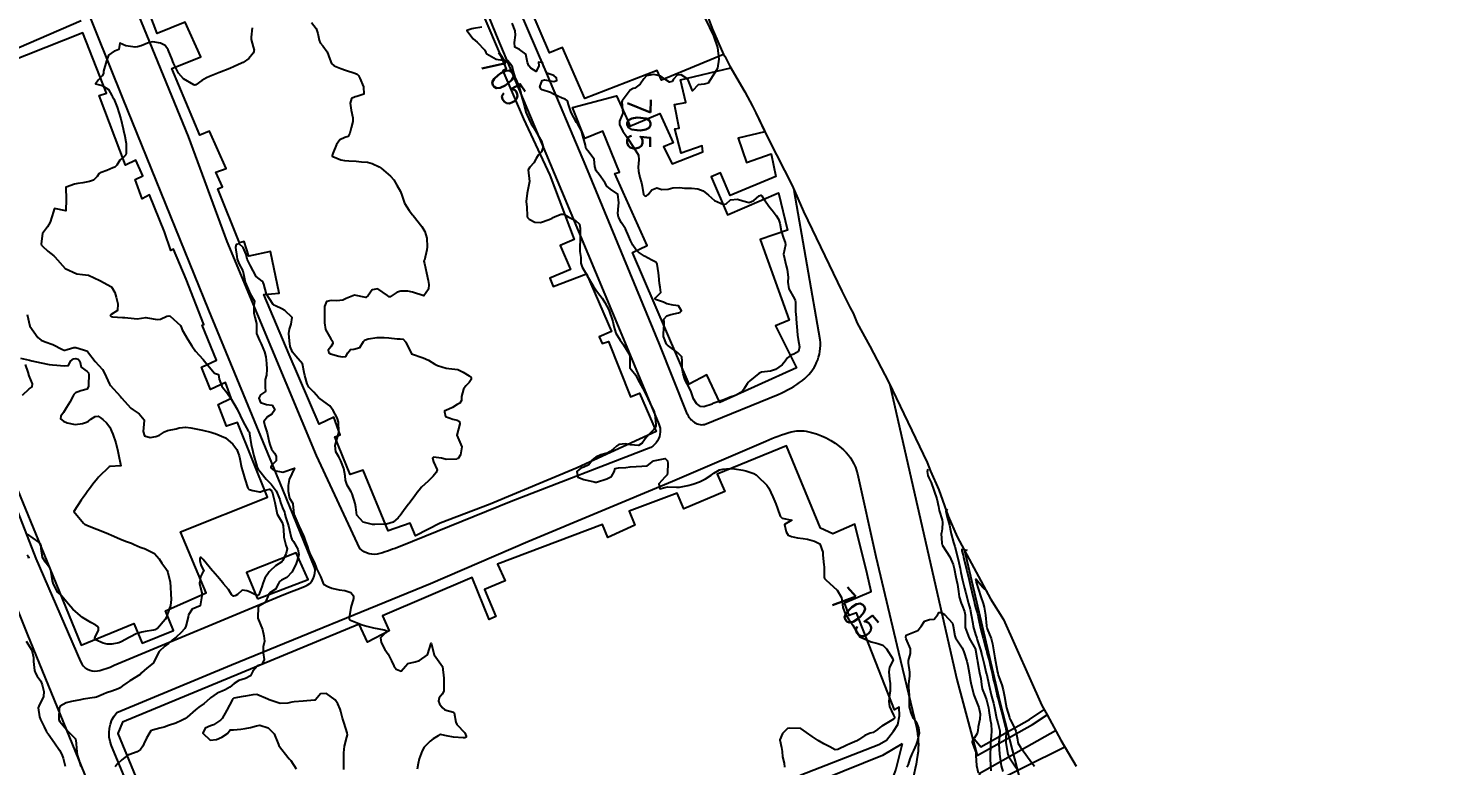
# Model space of a CAD drawing. Header units: metres. Extents: x 298520 to 308411, y 7433745 to 7450750.
# Drawn here: x 307582.1 to 307824.2, y 7434741.6 to 7434869.1 of the extents above; entities that cross this region are included whole.
import ezdxf
from ezdxf.enums import TextEntityAlignment as Align

# ---------------------------------------------------------------- set-up
doc = ezdxf.new("R2010")
doc.units = ezdxf.units.M
doc.header["$LTSCALE"] = 10
for name, color, linetype in [('Area', 45, 'Continuous'), ('Cotas', 45, 'Continuous'), ('Curvas de Nivel 1m', 11, 'Continuous'), ('Curvas de Nivel 5m', 15, 'Continuous'), ('Edificações', 30, 'Continuous'), ('Hidrografia', 140, 'Continuous'), ('Pontes e viadutos', 190, 'Continuous'), ('Vias Primárias', 230, 'Continuous')]:
    doc.layers.add(name, color=color, linetype=linetype)
doc.styles.add('Style-STANDARD', font='STANDARD.shx')

msp = doc.modelspace()

# ---------------------------------------------------------------- linework, layer by layer
at = {"layer": 'Area'}
msp.add_polyline3d([(307698.74, 7434873.23, 708.23), (307700.32, 7434869.04, 707.98), (307702.26, 7434864.53, 705.27), (307702.5, 7434864.26, 705.25), (307703.38, 7434862.54, 708.09), (307705.95, 7434858.1, 708.04), (307707.3, 7434855.64, 708.08), (307707.86, 7434854.47, 707.98), (307710.09, 7434849.82, 704.97), (307714.13, 7434841.89, 708.64), (307716.09, 7434837.4, 708.45), (307722.73, 7434823.65, 704.6), (307724.13, 7434820.74, 704.68), (307724.69, 7434819.82, 704.62), (307725.39, 7434818.13, 704.69), (307727.54, 7434814.12, 704.8), (307730.75, 7434807.98, 704.62), (307737.48, 7434794.04, 704.73), (307738.05, 7434792.53, 704.63), (307739.48, 7434789.32, 704.73), (307741.06, 7434784.73, 704.64), (307742.66, 7434781.2, 704.75), (307748.4, 7434770.43, 703.04), (307750.63, 7434766.9, 702.02), (307757.28, 7434752.03, 700.55), (307758.19, 7434750.38, 706.63), (307760.54, 7434746.01, 706.32), (307763.22, 7434741.51, 706.5)], dxfattribs=at)
at = {"layer": 'Curvas de Nivel 1m', "flags": 128}
for points, elevation in [([(307631.08, 7434870.09), (307631.89, 7434869.04), (307632.21, 7434868.19), (307632.41, 7434867.03), (307632.6, 7434866.59), (307633.03, 7434866.07), (307633.81, 7434865.01), (307634.24, 7434863.77), (307634.53, 7434863), (307634.99, 7434862.57), (307636.15, 7434862.15), (307636.98, 7434861.85), (307638.6, 7434861.33), (307638.98, 7434861.16), (307639.19, 7434860.95), (307639.46, 7434860.45), (307640.07, 7434858.94), (307640.15, 7434857.72), (307638.93, 7434857.3), (307638.62, 7434857.26), (307637.99, 7434856.96), (307637.75, 7434856.12), (307637.96, 7434854.96), (307638.21, 7434853.63), (307638.23, 7434852.96), (307637.94, 7434851.88), (307637.7, 7434850.96), (307637.41, 7434850.4), (307636.84, 7434850.23), (307635.99, 7434849.83), (307635.39, 7434848.99), (307634.81, 7434847.44), (307634.69, 7434847.12), (307634.68, 7434847), (307634.8, 7434846.9), (307636.19, 7434846.37), (307636.8, 7434846.25), (307637.57, 7434846.19), (307638.79, 7434846.1), (307639.72, 7434846.01), (307640.79, 7434845.96), (307641.57, 7434845.7), (307642.79, 7434845.11), (307643.11, 7434844.9), (307644.76, 7434843.55), (307645.3, 7434842.87), (307645.83, 7434841.95), (307646.48, 7434840.85), (307646.72, 7434840.25), (307647.18, 7434838.85), (307647.96, 7434837.56), (307648.57, 7434836.83), (307648.68, 7434836.7), (307650.14, 7434834.82), (307650.65, 7434833.97), (307651.03, 7434832.8), (307651.09, 7434831.28), (307651.04, 7434830.8), (307650.6, 7434829.02), (307650.53, 7434828.88), (307650.51, 7434828.81), (307650.59, 7434828.43), (307650.99, 7434826.8), (307651.24, 7434825.49), (307651.36, 7434824.8), (307651.32, 7434824.01), (307650.51, 7434822.81), (307648.52, 7434823.48), (307647.72, 7434823.64), (307646.53, 7434823.67), (307645.91, 7434823.48), (307645.05, 7434822.87), (307644.71, 7434822.68), (307644.51, 7434822.69), (307644.22, 7434822.88), (307642.53, 7434824.07), (307641.55, 7434823.89), (307640.87, 7434822.92), (307640.51, 7434822.53), (307638.51, 7434822.95), (307637.11, 7434822.36), (307636.5, 7434822.07), (307635.5, 7434821.98), (307634.5, 7434822.01), (307633.68, 7434821.83), (307633.35, 7434821.01), (307633.34, 7434820.15), (307633.33, 7434819.01), (307633.32, 7434818.15), (307633.54, 7434817.01), (307634.43, 7434815.41), (307634.61, 7434815.19), (307634.75, 7434815), (307634.81, 7434814.6), (307634.41, 7434814), (307633.98, 7434813.42), (307634.07, 7434813), (307634.39, 7434812.82), (307635.84, 7434812.43), (307636.39, 7434812.3), (307637.02, 7434812.33), (307637.4, 7434812.96), (307637.81, 7434813.55), (307638.4, 7434813.6), (307639.44, 7434813.9), (307640.1, 7434814.93), (307640.24, 7434815.11), (307640.43, 7434815.22), (307640.89, 7434815.39), (307642.43, 7434815.65), (307643.67, 7434815.65), (307644.43, 7434815.55), (307645.91, 7434815.39), (307646.43, 7434815.39), (307646.91, 7434815.34), (307647.42, 7434814.85), (307648.39, 7434812.83), (307650.39, 7434812.1), (307651.29, 7434811.7), (307652.38, 7434811.02), (307652.85, 7434810.78), (307654.37, 7434810.34), (307654.83, 7434810.3), (307656.37, 7434810.09), (307657.28, 7434809.64), (307658.36, 7434809.02), (307658.69, 7434808.71), (307658.69, 7434808.36), (307658.34, 7434807.87), (307657.78, 7434807.27), (307657.37, 7434806.72), (307657.01, 7434805.43), (307656.99, 7434804.73), (307656.74, 7434804.29), (307656.29, 7434804.03), (307655.48, 7434803.55), (307654.28, 7434803.04), (307654.1, 7434802.94), (307654.07, 7434802.76), (307654.27, 7434802), (307655.49, 7434801.52), (307656.26, 7434801.35), (307656.66, 7434801.14), (307656.7, 7434800.73), (307656.23, 7434798.74), (307657.07, 7434796.73), (307656.82, 7434795.36), (307656.43, 7434794.74), (307656.28, 7434794.63), (307656.18, 7434794.61), (307654.36, 7434794.57), (307654.18, 7434794.59), (307653.55, 7434794.77), (307652.18, 7434794.95), (307651.99, 7434794.78), (307652.17, 7434794.14), (307652.82, 7434792.77), (307652.65, 7434792.27), (307652.14, 7434791.69), (307651.26, 7434790.79), (307650.12, 7434789.74), (307649.69, 7434789.25), (307649.38, 7434788.82), (307648.84, 7434788.09), (307648.09, 7434787.12), (307647.96, 7434786.96), (307647.87, 7434786.83), (307647.29, 7434786.05), (307646.39, 7434784.86), (307646.25, 7434784.67), (307646.06, 7434784.43), (307645.19, 7434783.73), (307644.04, 7434783.39), (307643.59, 7434783.34), (307642.04, 7434783.28), (307641.65, 7434783.29), (307640.04, 7434783.72), (307638.9, 7434784.94), (307638.73, 7434786.29), (307638.65, 7434786.94), (307638.11, 7434788.6), (307637.93, 7434788.95), (307637.24, 7434790.08), (307636.98, 7434790.97), (307636.9, 7434791.73), (307636.66, 7434792.97), (307636.17, 7434794.34), (307635.83, 7434794.98), (307635.32, 7434795.86), (307635.16, 7434796.99), (307635.43, 7434797.78), (307635.75, 7434798.98), (307635.82, 7434799.4), (307635.77, 7434800.98), (307635.51, 7434801.74), (307634.86, 7434802.99), (307634.29, 7434803.82), (307632.61, 7434805.02), (307632.31, 7434805.28), (307631.48, 7434806.2), (307630.64, 7434807.05), (307630.33, 7434807.64), (307629.93, 7434809.05), (307629.85, 7434809.57), (307629.53, 7434811.06), (307628.39, 7434812.41), (307627.8, 7434813.08), (307627.4, 7434814.08), (307627.27, 7434815.08), (307627.18, 7434816.33), (307627.27, 7434817.08), (307627.6, 7434817.93), (307627.75, 7434819.08), (307626.48, 7434820.29), (307625.97, 7434820.58), (307624.85, 7434821.11), (307624.6, 7434821.23), (307624.49, 7434821.31), (307623.31, 7434823.13), (307622.84, 7434824.84), (307622.75, 7434825.14), (307622.55, 7434825.39), (307621.56, 7434826.16), (307621, 7434827.16), (307620.58, 7434828.04), (307619.99, 7434829.18), (307619.8, 7434829.98), (307619.28, 7434831.18), (307618.62, 7434831.84), (307618.08, 7434831.73), (307617.99, 7434831.2), (307618.18, 7434829.61), (307618.25, 7434829.19), (307618.58, 7434828.33), (307619.25, 7434827.18), (307619.39, 7434826.35), (307619.64, 7434825.18), (307620.51, 7434823.17), (307621.24, 7434821.9), (307621.15, 7434821.16), (307621.15, 7434819.83), (307621.3, 7434819.16), (307621.58, 7434818.03), (307621.62, 7434817.15), (307621.62, 7434816.34), (307622.11, 7434815.14), (307622.41, 7434814.56), (307622.97, 7434813.13), (307623.2, 7434812.31), (307623.3, 7434811.13), (307623.36, 7434810.13), (307623.31, 7434809.13), (307623.1, 7434808.37), (307623.12, 7434807.13), (307623.17, 7434806.27), (307622.31, 7434805.74), (307622.02, 7434805.14), (307622.29, 7434804.38), (307623.35, 7434804.07), (307624.29, 7434803.95), (307624.77, 7434803.11), (307624.27, 7434802.37), (307623.49, 7434801.9), (307622.87, 7434801.13), (307623.01, 7434800.37), (307623.46, 7434799.13), (307623.8, 7434797.53), (307623.87, 7434797.12), (307624.19, 7434796.31), (307624.73, 7434795.65), (307624.97, 7434795.11), (307624.99, 7434794.29), (307624.16, 7434793.5), (307624.07, 7434793.2), (307624.09, 7434793.12), (307624.15, 7434793.02), (307624.65, 7434792.62), (307626.15, 7434792.37), (307628.15, 7434793.07), (307627.22, 7434791.08), (307627.08, 7434790.05), (307627.06, 7434789.09), (307627.29, 7434787.88), (307627.82, 7434787.07), (307627.89, 7434786.88), (307628.06, 7434785.07), (307628.9, 7434783.06), (307629.72, 7434781.35), (307629.83, 7434781.05), (307630.01, 7434780.52), (307630.41, 7434779.45), (307630.51, 7434779.04), (307630.88, 7434778.14), (307631.46, 7434777.03), (307631.6, 7434776.67), (307631.95, 7434775.72), (307632.33, 7434775.02), (307632.64, 7434774.31), (307633.19, 7434773.01), (307633.91, 7434772.56), (307634.61, 7434772.29), (307635.9, 7434771.99), (307636.84, 7434771.9), (307637.9, 7434771.54), (307638.34, 7434770.95), (307638.33, 7434770.51), (307637.87, 7434768.95), (307637.61, 7434767.19), (307637.6, 7434766.95), (307637.69, 7434766.8), (307637.84, 7434766.74), (307638.15, 7434766.64), (307639.83, 7434765.97), (307640.66, 7434765.74), (307641.83, 7434765.47), (307643.64, 7434765.07), (307643.82, 7434765.03), (307644.22, 7434764.88), (307644.08, 7434764.62), (307643.82, 7434764.52), (307643.01, 7434763.69), (307643.12, 7434762.89), (307643.78, 7434761.68), (307644.34, 7434760.87), (307644.91, 7434759.72), (307645.32, 7434758.86), (307645.74, 7434758.28), (307646.61, 7434757.97), (307647.36, 7434758.84), (307647.76, 7434759.26), (307649, 7434759.58), (307649.76, 7434759.81), (307651.11, 7434760.79), (307651.79, 7434762.78), (307652.27, 7434760.78), (307653.75, 7434758.76), (307653.93, 7434756.76), (307653.95, 7434756.53), (307653.96, 7434754.76), (307653.93, 7434754.52), (307653.69, 7434753.96), (307653.13, 7434753.32), (307653.01, 7434752.77), (307653.22, 7434752.32), (307653.66, 7434751.65), (307654.15, 7434751.25), (307655.65, 7434750.85), (307655.7, 7434750.79), (307655.72, 7434750.74), (307656.01, 7434749.11), (307656.22, 7434748.73), (307657.61, 7434747.31), (307657.83, 7434746.71), (307657.79, 7434746.52), (307657.6, 7434746.43), (307657.32, 7434746.44), (307655.6, 7434746.57), (307654.41, 7434746.75), (307653.61, 7434746.97), (307653.39, 7434746.98), (307652.99, 7434746.77), (307652.12, 7434746.25), (307651.59, 7434745.85), (307650.58, 7434744.79), (307650.19, 7434744.18), (307649.72, 7434742.81), (307649.54, 7434741.99), (307649.35, 7434740.99)], 706), ([(307620.86, 7434869.17), (307620.68, 7434867.54), (307620.7, 7434867.17), (307621.03, 7434865.87), (307621.18, 7434865.32), (307621.16, 7434865.17), (307621.13, 7434865.06), (307621.02, 7434864.78), (307620.29, 7434863.89), (307619.28, 7434863.19), (307619.09, 7434863.09), (307618.99, 7434863.05), (307617.72, 7434862.47), (307616.98, 7434862.15), (307615.18, 7434861.44), (307614.97, 7434861.36), (307614.89, 7434861.33), (307614.65, 7434861.24), (307613.45, 7434860.77), (307612.96, 7434860.53), (307612.17, 7434860.06), (307611.12, 7434859.29), (307610.94, 7434859.24), (307610.77, 7434859.29), (307608.96, 7434860.36), (307608.12, 7434861.32), (307607.24, 7434863.08), (307607.14, 7434863.33), (307607, 7434863.69), (307606.31, 7434865.34), (307605.8, 7434866.12), (307605.03, 7434866.53), (307603.67, 7434866.74), (307603.04, 7434866.63), (307601.66, 7434866.03), (307601.03, 7434865.87), (307600.63, 7434865.81), (307599.03, 7434866.08), (307597.96, 7434866.52), (307597.79, 7434865.44), (307597.26, 7434865.21), (307597.02, 7434865.14), (307596.05, 7434864.42), (307595.67, 7434863.47), (307595.19, 7434861.7), (307595.17, 7434861.48), (307595.17, 7434861.28), (307594.96, 7434860.84), (307594.27, 7434860.17), (307593.76, 7434859.49), (307594.69, 7434859.23), (307594.94, 7434859.18), (307596, 7434858.53), (307596.59, 7434857.45), (307596.7, 7434857.24), (307596.92, 7434856.87), (307597.53, 7434855.44), (307597.82, 7434854.51), (307598.13, 7434853.44), (307598.57, 7434851.72), (307598.62, 7434851.43), (307598.84, 7434850.41), (307599.04, 7434849.43), (307599.07, 7434849.18), (307599.09, 7434847.43), (307599.03, 7434847.2), (307598.8, 7434846.99), (307597.97, 7434846.26), (307597.47, 7434845.44), (307597.13, 7434845.09), (307596.78, 7434844.94), (307595.71, 7434844.53), (307594.76, 7434844.15), (307594.34, 7434843.9), (307594.04, 7434843.49), (307593.43, 7434842.81), (307592.74, 7434842.59), (307591.61, 7434842.38), (307590.74, 7434842.24), (307590.15, 7434842.13), (307588.73, 7434841.64), (307588.68, 7434841.61), (307588.65, 7434841.55), (307588.71, 7434839.55), (307588.68, 7434837.55), (307586.69, 7434837.96), (307586.58, 7434837.67), (307586.56, 7434837.57), (307586.51, 7434837.4), (307585.93, 7434835.58), (307585.47, 7434834.77), (307584.63, 7434833.6), (307584.4, 7434831.82), (307584.46, 7434831.6), (307584.61, 7434831.41), (307585.57, 7434830.56), (307586.59, 7434829.73), (307586.77, 7434829.57), (307588.56, 7434827.55), (307590.55, 7434826.63), (307591.54, 7434826.51), (307592.55, 7434826.38), (307594.54, 7434825.48), (307596.53, 7434824.39), (307597.14, 7434823.44), (307597.36, 7434822.59), (307597.61, 7434821.44), (307597.6, 7434820.32), (307596.47, 7434819.63), (307596.34, 7434819.45), (307596.47, 7434819.28), (307596.71, 7434819.21), (307598.47, 7434819.08), (307598.82, 7434819.07), (307600.47, 7434818.91), (307600.99, 7434818.88), (307602.47, 7434819.07), (307602.78, 7434819.06), (307604.46, 7434818.74), (307604.99, 7434818.83), (307606.11, 7434819.34), (307606.47, 7434819.38), (307606.7, 7434819.33), (307608.45, 7434817.69), (307608.62, 7434817.31), (307608.77, 7434816.97), (307609.71, 7434815.3), (307610.41, 7434814.2), (307611.08, 7434813.28), (307611.69, 7434812.58), (307612.38, 7434811.81), (307612.85, 7434811.26), (307614.36, 7434809.47), (307614.51, 7434809.39), (307615.01, 7434809.23), (307615.15, 7434808.42), (307615.61, 7434807.22), (307615.91, 7434806.81), (307616.31, 7434806.33), (307617.08, 7434805.2), (307618.27, 7434803.23), (307618.3, 7434803.19), (307618.31, 7434803.15), (307619.26, 7434801.18), (307620.24, 7434799.41), (307620.33, 7434799.26), (307620.37, 7434799.17), (307620.4, 7434799), (307620.68, 7434797.16), (307620.94, 7434795.91), (307621.13, 7434795.16), (307621.53, 7434793.78), (307621.72, 7434793.15), (307621.87, 7434792.87), (307622.15, 7434792.53), (307623.29, 7434791.13), (307624.12, 7434790.28), (307625.01, 7434789.11), (307625.6, 7434787.6), (307625.73, 7434787.1), (307626.07, 7434786.17), (307626.42, 7434785.45), (307626.51, 7434785.09), (307626.66, 7434784.48), (307627.11, 7434783.08), (307627.29, 7434782.34), (307627.58, 7434781.08), (307627.72, 7434780.78), (307628.01, 7434780.38), (307628.75, 7434779.06), (307628.9, 7434778.14), (307628.62, 7434777.06), (307628.45, 7434776.58), (307627.95, 7434775.49), (307627.69, 7434775.07), (307626.84, 7434774.17), (307625.92, 7434773.67), (307625.57, 7434773.45), (307625.37, 7434773.11), (307624.88, 7434772.13), (307623.9, 7434771.48), (307623.72, 7434771.3), (307623.66, 7434771.12), (307623.13, 7434769.88), (307621.87, 7434769.14), (307621.84, 7434767.14), (307622.61, 7434765.13), (307622.88, 7434764.05), (307622.95, 7434763.13), (307622.77, 7434762.15), (307622.72, 7434761.13), (307622.93, 7434759.96), (307622.5, 7434759.13), (307621.95, 7434758.94), (307621.75, 7434758.87), (307620.94, 7434757.94), (307620.55, 7434757.16), (307619.72, 7434756.66), (307618.57, 7434756.33), (307617.71, 7434755.81), (307616.96, 7434755.2), (307616.19, 7434754.71), (307615.69, 7434754.48), (307614.8, 7434754.12), (307613.67, 7434753.36), (307613.61, 7434753.3), (307613.55, 7434753.24), (307612.56, 7434752.35), (307611.66, 7434751.74), (307611.04, 7434751.27), (307609.64, 7434749.98), (307609.24, 7434749.69), (307608.43, 7434749.3), (307607.87, 7434749.07), (307607.63, 7434748.99), (307606.41, 7434748.54), (307605.62, 7434748.26), (307604.89, 7434748.07), (307603.61, 7434747.77), (307603.36, 7434747.61), (307603.18, 7434747.36), (307602.61, 7434746.35), (307602.14, 7434745.37), (307601.96, 7434745), (307601.57, 7434744.42), (307600.96, 7434744), (307599.55, 7434743.5), (307599.49, 7434743.48), (307599.38, 7434743.41), (307598.34, 7434742.63), (307597.54, 7434741.89), (307597.15, 7434741.44)], 707), ([(307581.95, 7434819.63), (307582.44, 7434817.62), (307583.8, 7434815.61), (307584.42, 7434815.15), (307585.09, 7434814.91), (307586.41, 7434814.45), (307588.06, 7434813.55), (307588.39, 7434813.43), (307588.51, 7434813.44), (307588.86, 7434813.55), (307590.04, 7434813.89), (307590.4, 7434813.88), (307591.73, 7434813.51), (307592.23, 7434813.34), (307592.39, 7434813.22), (307593.74, 7434811.49), (307594.37, 7434810.78), (307595.01, 7434810.12), (307595.34, 7434809.47), (307596.2, 7434807.58), (307596.26, 7434807.45), (307596.28, 7434807.41), (307596.32, 7434807.37), (307598.08, 7434805.43), (307598.3, 7434805.18), (307599.9, 7434803.41), (307600.27, 7434803.11), (307601.32, 7434802.45), (307602.18, 7434801.38), (307602.19, 7434801.31), (307602.04, 7434799.38), (307602.22, 7434798.64), (307603.23, 7434798.36), (307604.22, 7434798.5), (307604.83, 7434798.74), (307605.68, 7434799.34), (307606.24, 7434799.55), (307607.72, 7434799.84), (307608.24, 7434799.99), (307609.39, 7434800.15), (307610.24, 7434800.03), (307610.85, 7434799.89), (307612.24, 7434799.59), (307613.68, 7434799.25), (307614.23, 7434799.09), (307614.43, 7434799.04), (307616.22, 7434798.27), (307617.52, 7434797.2), (307618.19, 7434796.25), (307618.58, 7434795.19), (307618.71, 7434794.65), (307619.03, 7434793.18), (307619.33, 7434791.99), (307619.56, 7434791.18), (307620.12, 7434789.61), (307620.31, 7434789.37), (307620.98, 7434789.16), (307622.11, 7434788.97), (307622.27, 7434788.98), (307622.7, 7434789.13), (307623.84, 7434789.4), (307624.11, 7434789.25), (307624.21, 7434789.12), (307624.29, 7434788.94), (307624.77, 7434787.11), (307624.93, 7434786.25), (307625.19, 7434785.11), (307626.04, 7434783.65), (307626.23, 7434783.1), (307626.31, 7434781.39), (307626.32, 7434781.1), (307626.64, 7434779.73), (307626.87, 7434779.09), (307626.72, 7434778.35), (307626.15, 7434777.1), (307625.96, 7434776.86), (307624.89, 7434776.17), (307623.94, 7434775.29), (307623.86, 7434775.2), (307623.79, 7434775.12), (307623.01, 7434774.05), (307622.71, 7434773.13), (307622.51, 7434772.54), (307622, 7434771.14), (307621.96, 7434771.07), (307621.89, 7434771.03), (307621.77, 7434771.02), (307621.4, 7434771.15), (307620.39, 7434771.66), (307619.9, 7434771.85), (307619.14, 7434771.93), (307618.29, 7434771.19), (307618.05, 7434771.03), (307617.89, 7434770.98), (307617.63, 7434770.93), (307617.28, 7434771.2), (307616.75, 7434772.06), (307615.91, 7434773.05), (307615.75, 7434773.22), (307614.86, 7434774.3), (307614.07, 7434775.24), (307613.94, 7434775.38), (307612.38, 7434777.26), (307611.97, 7434777.64), (307611.82, 7434777.41), (307611.78, 7434777.26), (307611.79, 7434777.09), (307611.95, 7434776.32), (307612.52, 7434775.25), (307612.24, 7434774.96), (307611.93, 7434774.26), (307611.8, 7434773.37), (307611.77, 7434773.26), (307611.73, 7434773.08), (307611.9, 7434772.37), (307612.18, 7434771.26), (307612.17, 7434770.98), (307611.87, 7434769.26), (307610.46, 7434768.69), (307609.85, 7434767.7), (307609.79, 7434767.35), (307609.78, 7434767.29), (307609.41, 7434765.71), (307609.21, 7434765.3), (307608.54, 7434764.58), (307607.8, 7434763.9), (307607.47, 7434763.65), (307607.01, 7434763.32), (307606.37, 7434762.74), (307605.78, 7434762.28), (307604.78, 7434761.34), (307603.75, 7434759.36), (307602.63, 7434758.48), (307601.73, 7434757.65), (307601.61, 7434757.49), (307601.5, 7434757.38), (307599.71, 7434756.26), (307599.18, 7434755.95), (307598.43, 7434755.42), (307598.03, 7434755.09), (307597.69, 7434754.88), (307596.61, 7434754.52), (307595.68, 7434754.2), (307595.17, 7434753.97), (307593.93, 7434753.48), (307593.67, 7434753.41), (307593.59, 7434753.4), (307591.67, 7434753.12), (307591.18, 7434753.02), (307589.66, 7434752.71), (307588.72, 7434752.48), (307587.66, 7434751.89), (307587.54, 7434751.66), (307587.52, 7434751.55), (307587.42, 7434749.77), (307587.46, 7434749.55), (307587.63, 7434749.27), (307589.08, 7434747.54), (307589.6, 7434747.03), (307590.3, 7434746.23), (307590.45, 7434745.52), (307590.47, 7434744.61), (307590.63, 7434743.51), (307590.84, 7434742.8), (307591.27, 7434741.5)], 708), ([(307580.81, 7434812.08), (307582.37, 7434811.7), (307582.77, 7434811.62), (307584.37, 7434811.27), (307585.76, 7434810.98), (307586.37, 7434810.89), (307587.08, 7434810.85), (307588.36, 7434810.72), (307589.13, 7434810.78), (307589.48, 7434811.54), (307589.98, 7434811.93), (307590.38, 7434812), (307590.76, 7434811.91), (307591.08, 7434811.52), (307591.33, 7434810.49), (307592.36, 7434809.76), (307592.57, 7434809.5), (307592.64, 7434809.2), (307592.59, 7434807.5), (307592.58, 7434807.24), (307592.32, 7434806.72), (307591.24, 7434806.44), (307590.31, 7434806.09), (307590.06, 7434805.78), (307589.93, 7434805.53), (307589.34, 7434804.48), (307588.77, 7434803.55), (307588.59, 7434803.22), (307588.26, 7434802.65), (307587.79, 7434802.02), (307587.76, 7434801.55), (307588.25, 7434801.15), (307588.9, 7434800.89), (307590.24, 7434800.62), (307591.51, 7434800.77), (307592.25, 7434801.01), (307592.57, 7434801.18), (307592.99, 7434801.49), (307593.74, 7434802), (307594.26, 7434802.03), (307594.61, 7434801.83), (307595.03, 7434801.47), (307595.66, 7434800.87), (307596.24, 7434800.12), (307596.56, 7434799.45), (307596.75, 7434798.92), (307597.29, 7434797.44), (307597.64, 7434795.98), (307597.74, 7434795.43), (307598.15, 7434793.43), (307596.26, 7434793.34), (307596.15, 7434793.29), (307594.31, 7434791.48), (307594.13, 7434791.28), (307593.34, 7434790.27), (307592.74, 7434789.49), (307592.47, 7434789.13), (307592.1, 7434788.61), (307591.64, 7434787.96), (307591.33, 7434787.51), (307590.06, 7434785.53), (307591.69, 7434783.51), (307591.88, 7434783.36), (307592.03, 7434783.28), (307592.38, 7434783.15), (307594.02, 7434782.51), (307594.76, 7434782.21), (307596.02, 7434781.68), (307596.53, 7434781.44), (307598.01, 7434780.83), (307598.98, 7434780.45), (307600, 7434780.06), (307600.46, 7434779.87), (307601.49, 7434779.39), (307601.99, 7434779.2), (307602.23, 7434779.14), (307603.98, 7434778.32), (307604.77, 7434777.35), (307605.24, 7434776.63), (307605.95, 7434775.71), (307606.15, 7434775.33), (307606.28, 7434774.98), (307606.7, 7434773.32), (307606.72, 7434772.5), (307606.78, 7434771.32), (307606.87, 7434770.34), (307606.73, 7434769.32), (307606.52, 7434768.67), (307606.06, 7434767.33), (307605.99, 7434767.18), (307605.84, 7434766.9), (307604.47, 7434765.35), (307604.06, 7434765.12), (307603.82, 7434765.06), (307602.37, 7434764.82), (307601.81, 7434764.69), (307600.82, 7434764.38), (307599.8, 7434763.88), (307599.51, 7434763.7), (307598.98, 7434763.42), (307598.19, 7434763.03), (307597.79, 7434762.87), (307596.58, 7434762.64), (307595.78, 7434762.63), (307595.11, 7434762.78), (307593.79, 7434763.37), (307593.68, 7434763.48), (307593.64, 7434763.64), (307593.8, 7434764.03), (307594.28, 7434765.01), (307594.28, 7434765.47), (307594.09, 7434765.74), (307593.83, 7434765.91), (307592.95, 7434766.38), (307591.84, 7434767.04), (307591.56, 7434767.23), (307591.19, 7434767.51), (307589.86, 7434768.69), (307589.13, 7434769.54), (307587.89, 7434770.95), (307587.3, 7434771.56), (307586.5, 7434772.97), (307586.33, 7434773.57), (307586.07, 7434775.43), (307586.02, 7434775.57), (307585.94, 7434775.71), (307585.15, 7434776.77), (307584.62, 7434777.59), (307584.41, 7434779.17), (307584.37, 7434779.59), (307584.29, 7434779.89), (307584, 7434780.24), (307582.01, 7434781.62)], 709), ([(307581.16, 7434805.64), (307582.31, 7434806.75), (307582.82, 7434807.11), (307582.9, 7434807.61), (307582.34, 7434808.99), (307582.17, 7434809.62), (307581.69, 7434810.95)], 709), ([(307737.59, 7434792.9), (307737.48, 7434792.44), (307737.58, 7434791.76), (307737.75, 7434791.36), (307738.14, 7434790.58), (307739.11, 7434787.74), (307739.39, 7434786.44), (307739.54, 7434785.74), (307740.07, 7434784.1), (307740.13, 7434783.66), (307740.04, 7434782.53), (307739.91, 7434781.86), (307739.9, 7434781.73), (307740.02, 7434780.07), (307740.05, 7434779.73), (307740.08, 7434779.66), (307741.36, 7434777.72), (307741.97, 7434776.42), (307742.15, 7434775.71), (307742.43, 7434774.19), (307742.53, 7434773.7), (307742.7, 7434772.93), (307742.86, 7434771.7), (307743, 7434770.79), (307743.34, 7434769.69), (307743.49, 7434769.29), (307743.88, 7434768.24), (307744.03, 7434767.68), (307744.05, 7434767.5), (307744.02, 7434765.68), (307744.04, 7434765.48), (307744.7, 7434763.67), (307745.79, 7434761.76), (307745.83, 7434761.66), (307746.11, 7434759.99), (307746.17, 7434759.65), (307746.39, 7434758.28), (307746.52, 7434757.65), (307746.71, 7434756.67), (307746.83, 7434755.64), (307746.98, 7434754.9), (307747.46, 7434753.63), (307747.69, 7434752.98), (307748.05, 7434751.63), (307748.13, 7434751.16), (307748.35, 7434749.62), (307748.49, 7434748.78), (307748.57, 7434747.62), (307748.5, 7434746.74), (307748.42, 7434745.62), (307748.38, 7434744.83), (307748.33, 7434743.62), (307748.33, 7434742.87), (307748.39, 7434741.62), (307748.44, 7434740.72)], 704), ([(307740.98, 7434785.91), (307740.7, 7434785.62), (307740.93, 7434784.57), (307741.31, 7434783.19), (307741.5, 7434782.25), (307741.58, 7434781.71), (307742.02, 7434780.18), (307742.22, 7434779.5), (307742.71, 7434777.7), (307742.95, 7434776.73), (307743.17, 7434775.69), (307743.3, 7434775.03), (307743.59, 7434773.69), (307743.92, 7434772.3), (307744.08, 7434771.68), (307744.14, 7434771.45), (307744.62, 7434769.67), (307744.86, 7434768.69), (307745.08, 7434767.67), (307745.32, 7434766.19), (307745.42, 7434765.66), (307745.83, 7434764.27), (307745.97, 7434763.81), (307746.02, 7434763.66), (307746.1, 7434763.37), (307746.69, 7434761.65), (307746.92, 7434760.78), (307747.18, 7434759.64), (307747.29, 7434759.16), (307747.67, 7434757.63), (307747.75, 7434757.29), (307748.1, 7434755.63), (307748.21, 7434755.13), (307748.58, 7434753.62), (307748.89, 7434752.42), (307749.07, 7434751.62), (307749.44, 7434749.82), (307749.49, 7434749.61), (307749.65, 7434749.01), (307749.99, 7434747.61), (307750, 7434747.23), (307749.85, 7434745.61), (307749.85, 7434745.36), (307749.95, 7434743.61), (307749.99, 7434743.19), (307750.25, 7434741.6), (307750.51, 7434740.63)], 703), ([(307581.97, 7434778.07), (307582.33, 7434777.62), (307582.06, 7434777.52)], 709), ([(307744.44, 7434778.79), (307743.45, 7434779), (307743.47, 7434778.75), (307743.66, 7434778.02), (307743.75, 7434777.68), (307743.98, 7434776.69), (307744.29, 7434775.34), (307744.7, 7434773.67), (307744.96, 7434772.64), (307745.19, 7434771.67), (307745.56, 7434770), (307745.64, 7434769.66), (307745.88, 7434768.76), (307746.15, 7434767.93), (307746.2, 7434767.66), (307746.26, 7434767.26), (307746.6, 7434765.65), (307746.86, 7434764.67), (307747.14, 7434763.64), (307747.6, 7434761.83), (307747.66, 7434761.63), (307747.69, 7434761.53), (307747.79, 7434761.16), (307748.22, 7434759.63), (307748.36, 7434759.04), (307748.66, 7434757.62), (307748.93, 7434756.42), (307749.12, 7434755.62), (307749.54, 7434753.77), (307749.58, 7434753.61), (307749.7, 7434753.18), (307750.13, 7434751.61), (307750.28, 7434750.99), (307750.62, 7434749.6), (307750.98, 7434748.25), (307751.09, 7434747.6), (307751.04, 7434746.16), (307751.06, 7434745.6), (307751.36, 7434743.81), (307751.41, 7434743.59), (307751.58, 7434743.14), (307752.6, 7434741.57), (307753, 7434741.02)], 702), ([(307747.9, 7434771.67), (307747.07, 7434772.41), (307745.85, 7434773.85), (307745.82, 7434773.78), (307745.85, 7434773.66), (307745.94, 7434773.35), (307746.75, 7434770.8), (307747.12, 7434769.64), (307747.29, 7434769.04), (307747.53, 7434767.64), (307747.69, 7434765.78), (307747.72, 7434765.63), (307747.74, 7434765.53), (307747.84, 7434765.28), (307748.53, 7434763.62), (307748.75, 7434762.68), (307748.92, 7434761.62), (307749.13, 7434760.26), (307749.25, 7434759.62), (307749.6, 7434757.76), (307749.64, 7434757.61), (307749.75, 7434757.24), (307750.36, 7434755.6), (307750.58, 7434754.73), (307750.81, 7434753.6), (307751.05, 7434752.22), (307751.19, 7434751.59), (307751.66, 7434749.93), (307751.75, 7434749.69), (307751.81, 7434749.59), (307752.45, 7434748.39), (307752.75, 7434747.57), (307753.06, 7434746.12), (307753.15, 7434745.57), (307753.28, 7434745.25), (307753.6, 7434744.81), (307754.52, 7434743.55), (307755.56, 7434742.13), (307756, 7434741.53)], 701), ([(307581.79, 7434763.12), (307582.76, 7434761.61), (307583.05, 7434760.32), (307583.09, 7434759.61), (307583.27, 7434758.06), (307583.39, 7434757.6), (307583.72, 7434757.07), (307584.34, 7434756.22), (307584.55, 7434755.59), (307584.84, 7434754.43), (307584.81, 7434753.58), (307583.98, 7434751.92), (307583.87, 7434751.6), (307584.1, 7434750.06), (307584.25, 7434749.59), (307584.89, 7434748.3), (307585.28, 7434747.57), (307585.4, 7434747.37), (307585.6, 7434747.09), (307586.71, 7434745.56), (307587.56, 7434744.28), (307587.95, 7434743.55), (307588.19, 7434742.9), (307588.54, 7434741.54)], 709), ([(307636.71, 7434740.96), (307636.69, 7434742.11), (307636.69, 7434742.96), (307636.69, 7434743.84), (307636.81, 7434744.96), (307637.22, 7434746.57), (307637.29, 7434746.95), (307637.25, 7434747.31), (307636.74, 7434748.96), (307636.47, 7434749.8), (307636.18, 7434750.97), (307636.07, 7434751.39), (307635.67, 7434752.29), (307635.16, 7434752.99), (307633.69, 7434754.1), (307632.64, 7434754.06), (307631.81, 7434753.02), (307631.74, 7434752.95), (307631.67, 7434752.94), (307631.59, 7434752.93), (307629.67, 7434752.77), (307628.1, 7434752.63), (307627.67, 7434752.58), (307627.02, 7434752.43), (307625.67, 7434752.37), (307623.8, 7434752.99), (307623.67, 7434753.07), (307623.58, 7434753.12), (307621.68, 7434753.9), (307620.96, 7434753.87), (307619.68, 7434753.64), (307619.28, 7434753.57), (307617.67, 7434753.27), (307617.62, 7434753.25), (307617.56, 7434753.19), (307617.39, 7434752.92), (307616.49, 7434751.21), (307615.64, 7434749.77), (307615.37, 7434749.48), (307615.04, 7434749.23), (307614.17, 7434748.69), (307613.62, 7434748.51), (307612.75, 7434748.12), (307612.3, 7434747.25), (307613.59, 7434746.03), (307614.66, 7434746.16), (307615.6, 7434746.53), (307616.61, 7434747.2), (307617.02, 7434747.79), (307617.61, 7434747.83), (307618.87, 7434747.92), (307619.62, 7434748.02), (307620.58, 7434748.19), (307621.62, 7434748.52), (307622.17, 7434748.59), (307623.62, 7434748.16), (307624.65, 7434747.11), (307625.41, 7434745.28), (307625.48, 7434745.1), (307625.58, 7434744.94), (307627, 7434743.08), (307627.26, 7434742.79), (307627.55, 7434742.49), (307628.43, 7434741.06)], 706)]:
    msp.add_lwpolyline(points, dxfattribs=dict(at, elevation=elevation))
at = {"layer": 'Curvas de Nivel 5m', "elevation": 705, "flags": 128}
for points in [[(307699.1, 7434870.78), (307700.53, 7434867.8), (307701.25, 7434865.78), (307701.47, 7434863.75), (307701.21, 7434862.21), (307700.99, 7434861.79), (307700.05, 7434860.22), (307699.61, 7434859.58), (307698.96, 7434859.4), (307697.88, 7434859.32), (307696.94, 7434858.26), (307696.13, 7434860.27), (307694.98, 7434861.05), (307694.28, 7434860.99), (307693.66, 7434860.29), (307693.39, 7434859.88), (307692.97, 7434859.8), (307692.16, 7434860.31), (307691.45, 7434860.8), (307690.98, 7434860.95), (307690.24, 7434861.08), (307688.98, 7434860.87), (307688.51, 7434860.36), (307687.89, 7434859.44), (307686.95, 7434858.76), (307686.68, 7434858.65), (307686.17, 7434858.39), (307685.61, 7434857.72), (307684.93, 7434856.75), (307684.78, 7434856.55), (307684.72, 7434856.4), (307684.9, 7434854.4), (307684.28, 7434853.01), (307684.33, 7434852.41), (307684.86, 7434851.3), (307685.5, 7434850.39), (307686.82, 7434848.38), (307687.6, 7434847.15), (307687.63, 7434846.37), (307687.51, 7434845.09), (307687.56, 7434844.37), (307687.82, 7434843.31), (307688.1, 7434842.36), (307688.2, 7434841.81), (307688.46, 7434840.35), (307688.73, 7434840.04), (307688.96, 7434840.11), (307689.27, 7434840.34), (307689.91, 7434841.17), (307690.74, 7434841.51), (307691.63, 7434841.2), (307692.74, 7434841.25), (307693.5, 7434841.53), (307694.75, 7434841.55), (307695.54, 7434841.47), (307696.75, 7434841.47), (307697.85, 7434841.35), (307698.74, 7434840.99), (307699.7, 7434840.22), (307700.72, 7434839.32), (307702.28, 7434838.61), (307702.71, 7434838.74), (307703.48, 7434839.42), (307704.72, 7434839.55), (307705.63, 7434839.24), (307706.72, 7434838.97), (307707.52, 7434839.33), (307708.44, 7434840.11), (307708.73, 7434840.22), (307708.87, 7434840.11), (307709.16, 7434839.68), (307710.28, 7434838.09), (307710.7, 7434837.62), (307711.36, 7434836.75), (307711.79, 7434836.07), (307712.02, 7434835.41), (307712.24, 7434834.07), (307712.64, 7434832.79), (307712.95, 7434832.06), (307713, 7434831.68), (307712.61, 7434830.06), (307713.11, 7434828.05), (307713.26, 7434827.37), (307713.43, 7434826.05), (307713.38, 7434825.22), (307713.56, 7434824.05), (307714.52, 7434822.3), (307714.68, 7434822.04), (307714.74, 7434821.81), (307714.74, 7434820.04), (307714.75, 7434819.77), (307714.9, 7434818.04), (307714.93, 7434817.56), (307715.06, 7434816.03), (307715.19, 7434815.28), (307715.41, 7434814.03), (307715.21, 7434813.23), (307714.4, 7434812.75), (307713.89, 7434812.56), (307713.29, 7434812.05), (307712.9, 7434811.54), (307712.38, 7434810.89), (307711.26, 7434810.08), (307710.37, 7434809.81), (307708.85, 7434809.62), (307708.37, 7434809.43), (307706.8, 7434808.13), (307706.58, 7434807.9), (307706.34, 7434807.6), (307705.77, 7434806.7), (307705.28, 7434806.15), (307704.32, 7434805.63), (307703.44, 7434805.3), (307702.31, 7434804.86), (307700.45, 7434804.21), (307700.35, 7434804.16), (307700.3, 7434804.13), (307698.9, 7434803.62), (307698.29, 7434803.68), (307697.59, 7434804.24), (307697.11, 7434805.05), (307696.7, 7434806.25), (307696.33, 7434807.01), (307695.63, 7434808.27), (307695.3, 7434809.34), (307695.16, 7434810.27), (307695.14, 7434811.52), (307695.06, 7434812.27), (307694.4, 7434812.99), (307692.6, 7434814.3), (307692.42, 7434814.49), (307691.91, 7434815.78), (307691.89, 7434816.31), (307692.05, 7434817.9), (307692.02, 7434818.31), (307691.97, 7434818.81), (307692.48, 7434819.35), (307693.2, 7434819.58), (307694.49, 7434819.89), (307694.78, 7434819.99), (307695.03, 7434820.27), (307694.5, 7434821.13), (307693.57, 7434821.22), (307692.5, 7434821.47), (307691.91, 7434821.72), (307690.51, 7434822.22), (307690.42, 7434822.33), (307690.44, 7434822.41), (307690.52, 7434822.49), (307691.45, 7434823.39), (307691.35, 7434824.32), (307691.21, 7434824.98), (307691.09, 7434826.32), (307691.07, 7434826.83), (307690.83, 7434828.33), (307690.59, 7434828.65), (307689.91, 7434829.02), (307688.6, 7434829.72), (307687.61, 7434830.37), (307687.11, 7434830.86), (307686.63, 7434831.59), (307686.21, 7434832.38), (307685.91, 7434833.12), (307685.36, 7434834.39), (307684.67, 7434835.46), (307684.14, 7434836.41), (307684.01, 7434837.08), (307684.12, 7434838.41), (307684.19, 7434838.93), (307683.99, 7434840.41), (307682.74, 7434841.3), (307682.14, 7434841.82), (307681.78, 7434842.43), (307680.77, 7434843.82), (307680.28, 7434844.46), (307680.07, 7434845.17), (307679.92, 7434846.46), (307678.82, 7434847.93), (307678.57, 7434848.22), (307678.51, 7434848.47), (307678.43, 7434848.88), (307678, 7434850.48), (307677.74, 7434851.36), (307677.1, 7434852.5), (307676.88, 7434852.81), (307675.96, 7434854.51), (307675.51, 7434855.92), (307675.32, 7434856.52), (307674.93, 7434856.85), (307674.43, 7434857.02), (307672.93, 7434857.67), (307672.37, 7434857.98), (307670.94, 7434858.43), (307670.75, 7434858.57), (307670.54, 7434858.98), (307670.97, 7434860.05), (307671.36, 7434860.17), (307672.96, 7434859.86), (307673.46, 7434860.04), (307673.41, 7434860.54), (307672.98, 7434860.93), (307671.74, 7434861.32), (307671.17, 7434862.57), (307671, 7434863.17), (307670.34, 7434863.24), (307670.35, 7434862.58), (307669.92, 7434861.64), (307668.99, 7434862.17), (307668.63, 7434862.59), (307668.42, 7434863.18), (307668.15, 7434864.6), (307667.03, 7434865.42), (307666.24, 7434865.83), (307666.15, 7434866.62), (307666.35, 7434867.92), (307666.26, 7434868.62), (307665.75, 7434869.96)], [(307660.5, 7434869.27), (307659.07, 7434869.06), (307658.77, 7434869.01), (307657.93, 7434868.72), (307659.05, 7434867.29), (307659.71, 7434866.7), (307661.03, 7434865.29), (307661.22, 7434864.88), (307661.39, 7434864.68), (307663.01, 7434863.72), (307664.07, 7434863.59), (307665.01, 7434863.53), (307665.68, 7434862.63), (307665.96, 7434861.6), (307666.22, 7434860.62), (307666.95, 7434859.02), (307667.08, 7434858.61), (307667.43, 7434857.11), (307667.59, 7434856.61), (307667.88, 7434855.57), (307668.13, 7434854.6), (307668.88, 7434852.91), (307669.07, 7434852.59), (307669.42, 7434852.04), (307670.28, 7434850.58), (307670.84, 7434849.58), (307671.12, 7434848.57), (307670.81, 7434847.72), (307670.26, 7434847.13), (307669.89, 7434846.58), (307669.52, 7434845.85), (307668.79, 7434845.05), (307668.53, 7434844.59), (307668.75, 7434842.59), (307668.33, 7434840.6), (307668.17, 7434839.14), (307668.24, 7434838.6), (307668.31, 7434838.2), (307668.36, 7434836.59), (307668.43, 7434836.35), (307668.68, 7434836.11), (307669.66, 7434835.59), (307670.67, 7434835.5), (307672.15, 7434836.02), (307672.68, 7434836.27), (307672.86, 7434836.36), (307673.22, 7434836.53), (307674.24, 7434836.97), (307674.69, 7434836.93), (307675.41, 7434836.51), (307676.68, 7434835.84), (307677.38, 7434835.2), (307677.49, 7434834.49), (307677.49, 7434833.64), (307677.52, 7434832.49), (307677.43, 7434831.3), (307677.46, 7434830.49), (307677.6, 7434829.48), (307677.63, 7434828.48), (307677.88, 7434827.79), (307678.56, 7434826.63), (307678.64, 7434826.47), (307678.73, 7434826.3), (307679.81, 7434824.46), (307680.53, 7434823.48), (307681.3, 7434822.44), (307681.77, 7434821.7), (307682.49, 7434820.42), (307683.14, 7434818.41), (307683.33, 7434817.54), (307683.67, 7434816.41), (307684.43, 7434815.2), (307685, 7434814.39), (307685.91, 7434812.88), (307686.08, 7434812.38), (307686.08, 7434810.68), (307686.1, 7434810.38), (307686.37, 7434810.03), (307687.11, 7434809.12), (307687.48, 7434808.36), (307688.33, 7434806.79), (307688.58, 7434806.35), (307688.83, 7434805.84), (307689.52, 7434804.34), (307690.28, 7434802.77), (307690.41, 7434802.33), (307690.6, 7434800.67), (307690.59, 7434800.32), (307690.25, 7434799.72), (307689.53, 7434799.04), (307688.94, 7434798.34), (307688.64, 7434797.94), (307688.22, 7434797.36), (307687.6, 7434796.97), (307686.21, 7434797.07), (307685.35, 7434797.25), (307684.21, 7434797.14), (307683.77, 7434796.85), (307683.26, 7434796.41), (307682.71, 7434795.9), (307682.19, 7434795.62), (307681.08, 7434795.33), (307680.19, 7434794.93), (307679.89, 7434794.74), (307679.64, 7434794.46), (307679.02, 7434793.62), (307678.16, 7434793.21), (307677.61, 7434793.03), (307676.94, 7434792.49), (307677.13, 7434791.47), (307678.14, 7434791.09), (307679.92, 7434790.67), (307680.13, 7434790.61), (307680.32, 7434790.63), (307682.14, 7434791.2), (307682.95, 7434791.6), (307683.41, 7434792.41), (307683.57, 7434793), (307684.16, 7434793.09), (307685.39, 7434793.17), (307686.17, 7434793.29), (307687.18, 7434793.36), (307688.17, 7434793.39), (307689.09, 7434793.42), (307690.18, 7434794.33), (307692.19, 7434794.7), (307692.6, 7434794.3), (307692.64, 7434793.83), (307692.62, 7434792.3), (307692.56, 7434791.89), (307692.14, 7434791.47), (307691.13, 7434790.32), (307691.28, 7434789.47), (307692.13, 7434789.72), (307692.61, 7434789.81), (307694.13, 7434789.74), (307694.65, 7434789.75), (307696.13, 7434790.03), (307696.95, 7434790.25), (307698.14, 7434790.66), (307699.17, 7434791.19), (307700.15, 7434791.86), (307700.6, 7434792.2), (307701.59, 7434792.76), (307702.16, 7434792.87), (307703.37, 7434792.96), (307704.16, 7434792.91), (307705.6, 7434792.71), (307706.16, 7434792.61), (307707.53, 7434792.12), (307707.92, 7434791.88), (307708.15, 7434791.67), (307709.77, 7434790.09), (307710.13, 7434789.59), (307710.82, 7434788.08), (307711.3, 7434786.88), (307711.58, 7434786.07), (307712.07, 7434784.76), (307712.42, 7434784.42), (307714.06, 7434784.04), (307712.83, 7434783.28), (307713.08, 7434782.05), (307713.46, 7434781.48), (307714.02, 7434781.21), (307715.04, 7434781.01), (307716.02, 7434780.86), (307716.76, 7434780.75), (307718.02, 7434780.44), (307718.9, 7434779.98), (307719.43, 7434778.55), (307719.45, 7434777.98), (307719.63, 7434776.31), (307719.66, 7434775.97), (307719.66, 7434774.26), (307719.73, 7434773.97), (307719.94, 7434773.72), (307721.91, 7434771.95), (307722.63, 7434770.67), (307722.77, 7434769.94), (307722.9, 7434768.96), (307723.29, 7434767.93), (307723.86, 7434767), (307724.61, 7434765.91), (307725.82, 7434763.9), (307727.81, 7434763.03), (307728.91, 7434762.76), (307729.8, 7434762.46), (307730.41, 7434761.84), (307731.54, 7434760.07), (307731.58, 7434759.83), (307730.98, 7434758.62), (307730.85, 7434757.84), (307730.98, 7434756.59), (307731.04, 7434755.84), (307731.04, 7434754.5), (307730.97, 7434753.84), (307730.83, 7434752.7), (307730.98, 7434751.84), (307731.66, 7434750.33), (307731.83, 7434750), (307731.82, 7434749.83), (307731.65, 7434749.67), (307730.51, 7434748.98), (307729.64, 7434748.42), (307729.3, 7434748.19), (307728.9, 7434747.86), (307728.12, 7434747.37), (307727.62, 7434747.22), (307726.68, 7434746.82), (307725.61, 7434746.08), (307725.5, 7434746), (307725.3, 7434745.9), (307724.1, 7434745.41), (307723.6, 7434745.16), (307722.05, 7434744.4), (307721.59, 7434744.33), (307720.66, 7434744.89), (307719.6, 7434745.39), (307718.6, 7434745.98), (307717.61, 7434746.66), (307715.63, 7434748.02), (307713.63, 7434748.11), (307713.31, 7434748.04), (307712.48, 7434747.2), (307712.03, 7434746.06), (307712.29, 7434744.76), (307712.39, 7434744.06), (307712.48, 7434743.14), (307712.73, 7434742.05), (307712.84, 7434741.34)], [(307733.99, 7434741.36), (307734.24, 7434741.79), (307734.55, 7434742.81), (307734.95, 7434743.79), (307735.13, 7434744.24), (307735.6, 7434745.26), (307735.81, 7434745.78), (307736.11, 7434747.29), (307736.1, 7434747.77), (307736.04, 7434748.18), (307735.65, 7434749.03), (307735.09, 7434749.79), (307734.68, 7434750.77), (307734.41, 7434751.79), (307734.38, 7434753.1), (307734.43, 7434753.79), (307734.32, 7434755.19), (307734.31, 7434755.79), (307734.44, 7434757.09), (307734.45, 7434757.79), (307734.22, 7434759.34), (307734.22, 7434759.8), (307734.56, 7434761.02), (307734.56, 7434761.79), (307733.82, 7434763.52), (307733.75, 7434763.8), (307733.83, 7434764.15), (307734.96, 7434764.66), (307735.83, 7434764.98), (307736.49, 7434765.77), (307737.02, 7434766.6), (307737.86, 7434766.89), (307738.65, 7434766.96), (307739.31, 7434767.74), (307739.5, 7434768.11), (307739.88, 7434768.11), (307740.44, 7434767.72), (307741.85, 7434766.23), (307741.96, 7434765.71), (307742.21, 7434764.08), (307742.36, 7434763.7), (307743.49, 7434761.99), (307743.64, 7434761.68), (307743.68, 7434761.57), (307743.79, 7434761.3), (307744.29, 7434759.67), (307744.48, 7434758.96), (307744.73, 7434757.67), (307744.91, 7434756.49), (307745.08, 7434755.67), (307745.5, 7434753.87), (307745.56, 7434753.66), (307745.7, 7434753.39), (307746.4, 7434751.65), (307746.6, 7434750.59), (307746.56, 7434749.65), (307746.29, 7434748.3), (307746.19, 7434747.65), (307746.09, 7434747.19), (307745.61, 7434746.41), (307745.3, 7434745.97), (307745.25, 7434745.66), (307745.59, 7434744.67), (307745.86, 7434743.93), (307745.88, 7434743.66), (307745.87, 7434743.36), (307746.01, 7434741.65), (307746.26, 7434740.37)]]:
    msp.add_lwpolyline(points, dxfattribs=at)
at = {"layer": 'Edificações'}
for points in [[(307659.88, 7434873.45), (307664.74, 7434862.06), (307664.13, 7434861.75), (307667.7, 7434853.46), (307672.25, 7434843.72), (307676.48, 7434832.55), (307674.08, 7434831.51), (307675.82, 7434827.37), (307672.27, 7434825.89), (307672.87, 7434824.43), (307678.59, 7434826.66), (307682.95, 7434816.69), (307680.78, 7434815.74), (307681.29, 7434814.62), (307682.39, 7434814.95), (307686.18, 7434805.35), (307687.75, 7434806.03), (307690.62, 7434799.39), (307677.01, 7434793.12), (307661.94, 7434786.82), (307653.32, 7434783.55), (307649.06, 7434781.35), (307648.14, 7434783.54), (307644.32, 7434782.24), (307640.01, 7434792.67), (307637.75, 7434791.94), (307635.13, 7434798.45), (307636.02, 7434798.81), (307634.97, 7434801.85), (307632.4, 7434800.64), (307627.21, 7434812.7), (307622.86, 7434823.05), (307625.53, 7434823.31), (307624.01, 7434830.49), (307620.29, 7434829.7), (307619.48, 7434832.22), (307618.67, 7434831.99), (307614.89, 7434841.36), (307615.71, 7434841.69), (307614.59, 7434844.2), (307616.37, 7434844.86), (307613.46, 7434851.31), (307611.81, 7434850.62), (307606.98, 7434862.11), (307611.98, 7434864.16), (307609.28, 7434870.15), (307604.43, 7434868.19), (307599.19, 7434882.07)], [(307574.88, 7434863.33), (307591.33, 7434870.43)], [(307580.34, 7434789.19), (307584.36, 7434779.49), (307591.28, 7434762.45), (307600.4, 7434766.17), (307601.86, 7434762.8), (307607.28, 7434765), (307605.87, 7434768.41), (307612.92, 7434771.51), (307608.48, 7434782.02), (307623.51, 7434788.03), (307618.29, 7434800.95), (307616.43, 7434800.29), (307614.96, 7434804.06), (307617.24, 7434805.16), (307616.24, 7434807.86), (307613.67, 7434806.63), (307612.1, 7434810.49), (307614.67, 7434811.72), (307612.2, 7434817.76), (307612.49, 7434817.87), (307609.43, 7434825.73), (307607.23, 7434830.9), (307606.81, 7434830.67), (307605.69, 7434833.92), (307603.09, 7434840.28), (307601.86, 7434839.62), (307600.62, 7434842.93), (307601.95, 7434843.56), (307600.77, 7434846.3), (307598.99, 7434845.44), (307594.42, 7434857.44), (307595.66, 7434857.86), (307591.59, 7434868.29), (307575.39, 7434861.93)], [(307715.51, 7434739.97), (307729.13, 7434745.26), (307730.44, 7434746), (307731.63, 7434747.57), (307732.4, 7434748.75), (307732.67, 7434750.25), (307732.63, 7434751.7), (307731.82, 7434751.24), (307725.26, 7434768.05), (307724, 7434767.59), (307723.19, 7434769.75), (307727.76, 7434771.7), (307727.07, 7434774.77), (307724.99, 7434783.38), (307721.19, 7434781.69), (307719.05, 7434782.69), (307713.13, 7434796.93), (307701.16, 7434792.02), (307702.5, 7434789.02), (307695.4, 7434786.03), (307694.28, 7434788.71), (307685.99, 7434785.63), (307686.95, 7434783.18), (307682.27, 7434781.03), (307681.35, 7434783.33), (307663.23, 7434776.43), (307664.53, 7434773.55), (307661, 7434772.09), (307662.95, 7434767.42), (307661.8, 7434766.88), (307658.85, 7434774.12), (307643.37, 7434767.52), (307644.52, 7434764.91), (307640.76, 7434762.96), (307639.35, 7434766.1), (307598.44, 7434749.14), (307597.65, 7434747.16), (307604.56, 7434730.41)]]:
    msp.add_lwpolyline(points, dxfattribs=at)
at = {"layer": 'Edificações', "elevation": 705.54}
msp.add_lwpolyline([(307698.74, 7434873.23), (307700.32, 7434869.04), (307702.26, 7434864.53), (307691.59, 7434860.14), (307690.8, 7434861.78), (307678.34, 7434856.96), (307674.48, 7434865.79), (307672.23, 7434864.83), (307667.39, 7434876.16)], dxfattribs=at)
at = {"layer": 'Edificações', "elevation": 708.09}
msp.add_lwpolyline([(307703.55, 7434862.25), (307705.95, 7434858.1), (307707.3, 7434855.64), (307707.86, 7434854.47), (307709.43, 7434851.19), (307704.81, 7434850.09), (307706.24, 7434845.88), (307710.49, 7434847.38), (307711.33, 7434843.49), (307703.42, 7434840.16), (307701.73, 7434844.11), (307700.12, 7434843.42), (307702.98, 7434836.82), (307711.77, 7434840.66), (307713.35, 7434834.18), (307708.58, 7434832.6), (307713.61, 7434818.62), (307711.23, 7434817.67), (307714.89, 7434810.38), (307701.66, 7434804.39), (307699.38, 7434809.2), (307696.34, 7434807.59), (307686.53, 7434830.35), (307689.07, 7434831.54), (307684.95, 7434840.73), (307683.52, 7434843.99), (307684.29, 7434844.24), (307681.4, 7434851.33), (307678.29, 7434850.03), (307676.17, 7434855.41), (307683.77, 7434857.41), (307685.81, 7434852.97), (307686.1, 7434852.16), (307691.26, 7434854.36), (307693.56, 7434849.29), (307691.93, 7434848.62), (307693.38, 7434845.66), (307698.71, 7434847.73), (307698.56, 7434848.77), (307694.97, 7434847.47), (307693.86, 7434851.69), (307694.64, 7434851.84), (307693.82, 7434855.92), (307695.75, 7434856.26), (307694.82, 7434860.15)], close=True, dxfattribs=at)
at = {"layer": 'Edificações'}
msp.add_lwpolyline([(307621.76, 7434770.46), (307630.5, 7434773.82), (307628.42, 7434778.38), (307619.84, 7434775)], close=True, dxfattribs=at)
at = {"layer": 'Hidrografia'}
msp.add_lwpolyline([(307824.15, 7434444.56), (307821.52, 7434467.85), (307818.78, 7434482.97), (307813.59, 7434505.86), (307807.37, 7434529.21), (307802.7, 7434548), (307793.37, 7434582.89), (307785.12, 7434614.84), (307776.98, 7434647.74), (307768.6, 7434679.53), (307761.18, 7434709.65), (307750.13, 7434752.39), (307743.96, 7434778.76)], dxfattribs=at)
at = {"layer": 'Pontes e viadutos', "elevation": 704.62}
msp.add_lwpolyline([(307745.65, 7434746.21), (307746.75, 7434744.89), (307755.14, 7434749.58), (307757.62, 7434751.24)], dxfattribs=at)
at = {"layer": 'Vias Primárias', "elevation": 709.67}
msp.add_lwpolyline([(307664.89, 7434942.12), (307652.24, 7434937.13, 0.165064), (307646.77, 7434932.5, 0.194056), (307645.45, 7434924.12), (307655.23, 7434900.49), (307662.77, 7434882.09), (307671.23, 7434862.39), (307678.44, 7434845.31), (307691.17, 7434814.46), (307695.9, 7434802.63, 0.125982), (307697.02, 7434801.1, 0.225981), (307699.01, 7434800.61), (307711.69, 7434805.79, 0.065269), (307715.91, 7434808.2, 0.261753), (307718.98, 7434815.25), (307714.49, 7434841.07)], format="xyb", dxfattribs=at)
at = {"layer": 'Vias Primárias'}
for points in [[(307588.41, 7434910.89), (307630.42, 7434928.07, -0.046053), (307633.29, 7434928.95, -0.304179), (307638.68, 7434926.76), (307646.74, 7434906.93), (307654.92, 7434887.82), (307663.02, 7434867.87), (307674.31, 7434840.97), (307684.71, 7434816.05), (307691.12, 7434800.65, -0.114953), (307691.34, 7434799.3, -0.246311), (307689.72, 7434796.63), (307665.57, 7434787.31), (307646.41, 7434779.52, -0.023055), (307642.92, 7434778.29, -0.279743), (307639.44, 7434779.18), (307631.98, 7434795.23), (307616.55, 7434832.21), (307609.86, 7434850.36), (307592.59, 7434892.63), (307586.82, 7434905.86, -0.062645), (307586.32, 7434907.56, -0.244194), (307587.11, 7434909.97, -0.07787), (307588.41, 7434910.89, 8.387667)], [(307733.15, 7434745.4), (307732.04, 7434741.03, -0.199439), (307729.64, 7434737.82, -0.035999), (307723.29, 7434734.65), (307656.64, 7434708.88), (307618.96, 7434693.92, -0.083323), (307615.57, 7434693.19, -0.223184), (307610.72, 7434695.21, -0.099672), (307609.3, 7434697.58), (307599.72, 7434721.11), (307581.98, 7434764.53), (307573.17, 7434786.38), (307531.04, 7434888.78), (307528.92, 7434894.57)], [(307601.48, 7434733.2), (307596.55, 7434745.06, -0.280492), (307597.44, 7434750.83), (307617.28, 7434759.04), (307651.64, 7434773.13), (307668.46, 7434780.39), (307693.44, 7434790.8), (307709.56, 7434797.74, -0.032519), (307713.97, 7434799.31, -0.114159), (307716.56, 7434799.43, -0.143422), (307723.02, 7434796.21, -0.153123), (307725.4, 7434792.04), (307728.58, 7434777.79), (307732.49, 7434761.26), (307735.59, 7434748.25, -0.095174), (307735.81, 7434743.45, -0.071715), (307732.22, 7434731.39)]]:
    msp.add_lwpolyline(points, format="xyb", dxfattribs=at)
msp.add_lwpolyline([(307596.99, 7434758.98), (307626.31, 7434771.18, -0.008629), (307629.9, 7434772.6, 0.383766), (307631.62, 7434775.91), (307626.16, 7434789.38), (307613.37, 7434820.34), (307598.48, 7434857.03), (307584.46, 7434892.04), (307580.27, 7434903.39, 0.090161), (307579.25, 7434905.12, 0.345402), (307576.05, 7434905.74), (307555.5, 7434897.57), (307540.97, 7434891.85, 0.43367), (307538.74, 7434886.22), (307547.31, 7434866.09), (307556.98, 7434842.44), (307568.3, 7434814.83), (307574.64, 7434799.95), (307583.45, 7434777.4), (307591.17, 7434759.62, 0.346532), (307594.14, 7434758.02, 0.075814)], format="xyb", close=True, dxfattribs=at)
for points, elevation in [([(307731, 7434807.46), (307735.8, 7434786.39), (307742.58, 7434756.54), (307746.1, 7434743.35), (307755.68, 7434748.71), (307758.19, 7434750.38)], 704.62), ([(307759.65, 7434747.66), (307746.43, 7434740.2), (307747.08, 7434737.84), (307761.22, 7434744.85)], 706.44)]:
    msp.add_lwpolyline(points, dxfattribs=dict(at, elevation=elevation))
msp.add_lwpolyline([(307733.15, 7434745.4), (307729.76, 7434743.37), (307706.21, 7434733.84)], dxfattribs=at)

# ---------------------------------------------------------------- texts
at = {"layer": 'Cotas', "style": 'Style-STANDARD'}
for rotation, p in [(304.1976, (307664.18, 7434860.26, 705)), (269.3725, (307687.65, 7434852.54, 705)), (311.212, (307724.96, 7434768, 705))]:
    msp.add_text('705', height=4, rotation=rotation, dxfattribs=at).set_placement(p, align=Align.MIDDLE_CENTER)

doc.saveas('drawing.dxf')
